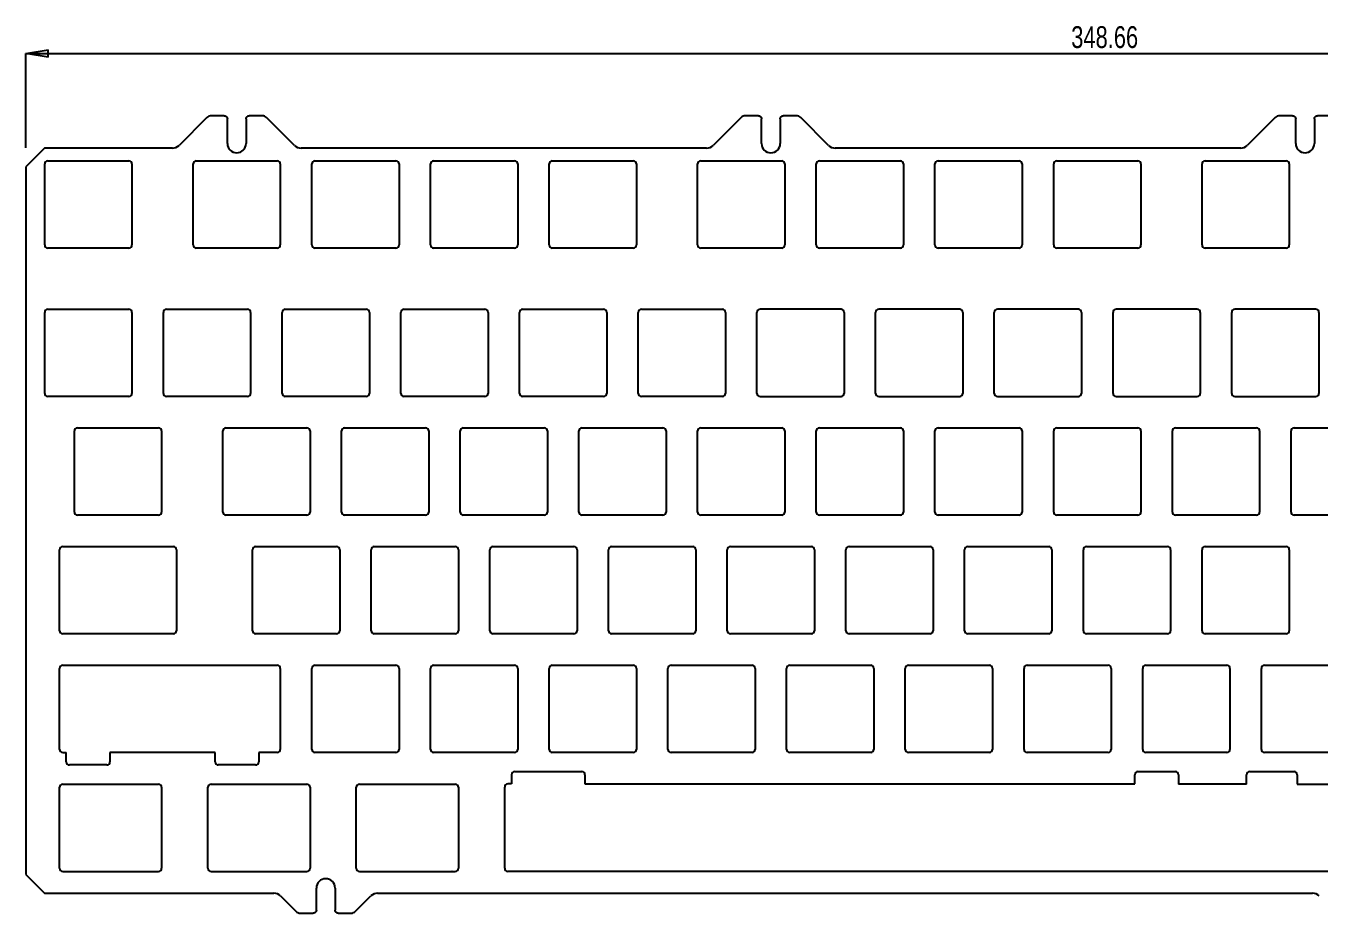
# Model space of a CAD drawing. Extents: x 2288 to 2648, y 1088 to 1230.
# Drawn here: x 2288.4 to 2495.9, y 1087.8 to 1230.2 of the extents above; entities that cross this region are included whole.
import ezdxf

# ---------------------------------------------------------------- set-up
doc = ezdxf.new("R2010")
doc.units = 0
doc.layers.get('0').update_dxf_attribs({"linetype": 'CONTINUOUS'})
doc.layers.get('DEFPOINTS').update_dxf_attribs({"linetype": 'CONTINUOUS'})
doc.styles.add('SLDTEXTSTYLE0', font='TXT', dxfattribs={"width": 0.75})
doc.dimstyles.new('SLDDIMSTYLE0', dxfattribs={"dimtxt": 3.5, "dimasz": 3.556, "dimexe": 0, "dimexo": 0.0625, "dimgap": 0.875, "dimtad": 1, "dimzin": 12, "dimblk1": 'CLOSED', "dimblk2": 'CLOSED', "dimsah": 1, "dimcen": 0.09, "dimazin": 3, "dimtfac": 1, "dimtofl": 0, "dimtmove": 0, "dimatfit": 3})

# ---------------------------------------------------------------- blocks, each defined once
blk = doc.blocks.new('_CLOSED')
at = {"color": 0, "linetype": 'BYBLOCK'}
for p, q in [((-1, 0.166667), (0, 0)), ((-1, 0.166667), (-1, -0.166667)), ((0, 0), (-1, -0.166667)), ((0, 0), (-1, 0))]:
    blk.add_line(p, q, dxfattribs=at)
blk = doc.blocks.new('*D3')
at = {"color": 0, "linetype": 'CONTINUOUS'}
for p, q in [((2288.369837, 1210.629545), (2288.369837, 1225.768585)), ((2291.925837, 1225.768585), (2633.476337, 1225.768585)), ((2637.032337, 1210.629545), (2637.032337, 1225.768585))]:
    blk.add_line(p, q, dxfattribs=at)
at = {"layer": 'DEFPOINTS', "color": 0, "linetype": 'CONTINUOUS'}
for p in [(2637.032337, 1225.768585), (2288.369837, 1210.567045), (2637.032337, 1210.567045)]:
    blk.add_point(p, dxfattribs=at)
at = {"color": 0, "linetype": 'CONTINUOUS', "xscale": 3.556, "yscale": 3.556, "zscale": 3.556, "rotation": 180}
blk.add_blockref('_CLOSED', (2288.369837, 1225.768585), dxfattribs=at)
at = {"color": 0, "linetype": 'CONTINUOUS', "xscale": 3.556, "yscale": 3.556, "zscale": 3.556}
blk.add_blockref('_CLOSED', (2637.032337, 1225.768585), dxfattribs=at)
at = {"color": 0, "linetype": 'CONTINUOUS', "style": 'SLDTEXTSTYLE0', "width": 0.75}
blk.add_text('348.66', height=3.5, dxfattribs=at).set_placement((2456.138587, 1226.643585))

msp = doc.modelspace()

# ---------------------------------------------------------------- linework, layer by layer
at = {"color": 7, "linetype": 'CONTINUOUS'}
for p, q in [((2317.414444, 1215.474152), (2312.946677, 1211.006385)), ((2320.207337, 1215.767045), (2318.121551, 1215.767045)), ((2320.707337, 1211.317045), (2320.707337, 1215.267045)), ((2323.707337, 1215.267045), (2323.707337, 1211.317045)), ((2326.293123, 1215.767045), (2324.207337, 1215.767045)), ((2331.467997, 1211.006385), (2327.00023, 1215.474152)), ((2403.139444, 1215.474152), (2398.671677, 1211.006385)), ((2405.932337, 1215.767045), (2403.846551, 1215.767045)), ((2406.432337, 1211.317045), (2406.432337, 1215.267045)), ((2409.432337, 1215.267045), (2409.432337, 1211.317045)), ((2412.018123, 1215.767045), (2409.932337, 1215.767045)), ((2417.192997, 1211.006385), (2412.72523, 1215.474152)), ((2488.864444, 1215.474152), (2484.396677, 1211.006385)), ((2491.657337, 1215.767045), (2489.571551, 1215.767045)), ((2492.157337, 1211.317045), (2492.157337, 1215.267045)), ((2495.157337, 1215.267045), (2495.157337, 1211.317045)), ((2497.743123, 1215.767045), (2495.657337, 1215.767045)), ((2291.369837, 1210.567045), (2288.369837, 1207.567045)), ((2311.886017, 1210.567045), (2291.369837, 1210.567045)), ((2397.611017, 1210.567045), (2332.528657, 1210.567045)), ((2483.336017, 1210.567045), (2418.253657, 1210.567045)), ((2291.394837, 1195.042045), (2291.394837, 1208.042045)), ((2291.894837, 1208.542045), (2304.894837, 1208.542045)), ((2305.394837, 1208.042045), (2305.394837, 1195.042045)), ((2315.208296, 1195.042045), (2315.208296, 1208.042045)), ((2315.708296, 1208.542045), (2328.708296, 1208.542045)), ((2329.208296, 1208.042045), (2329.208296, 1195.042045)), ((2334.258296, 1195.042045), (2334.258296, 1208.042045)), ((2334.758296, 1208.542045), (2347.758296, 1208.542045)), ((2348.258296, 1208.042045), (2348.258296, 1195.042045)), ((2353.308296, 1195.042045), (2353.308296, 1208.042045)), ((2353.808296, 1208.542045), (2366.808296, 1208.542045)), ((2367.308296, 1208.042045), (2367.308296, 1195.042045)), ((2372.358296, 1195.042045), (2372.358296, 1208.042045)), ((2372.858296, 1208.542045), (2385.858296, 1208.542045)), ((2386.358296, 1208.042045), (2386.358296, 1195.042045)), ((2396.171756, 1195.042045), (2396.171756, 1208.042045)), ((2396.671756, 1208.542045), (2409.671756, 1208.542045)), ((2410.171756, 1208.042045), (2410.171756, 1195.042045)), ((2415.221756, 1195.042045), (2415.221756, 1208.042045)), ((2415.721756, 1208.542045), (2428.721756, 1208.542045)), ((2429.221756, 1208.042045), (2429.221756, 1195.042045)), ((2434.271756, 1195.042045), (2434.271756, 1208.042045)), ((2434.771756, 1208.542045), (2447.771756, 1208.542045)), ((2448.271756, 1208.042045), (2448.271756, 1195.042045)), ((2453.321756, 1195.042045), (2453.321756, 1208.042045)), ((2453.821756, 1208.542045), (2466.821756, 1208.542045)), ((2467.321756, 1208.042045), (2467.321756, 1195.042045)), ((2477.135215, 1195.042045), (2477.135215, 1208.042045)), ((2477.635215, 1208.542045), (2490.635215, 1208.542045)), ((2491.135215, 1208.042045), (2491.135215, 1195.042045)), ((2288.369837, 1207.567045), (2288.369837, 1094.004545)), ((2304.894837, 1194.542045), (2291.894837, 1194.542045)), ((2328.708296, 1194.542045), (2315.708296, 1194.542045)), ((2347.758296, 1194.542045), (2334.758296, 1194.542045)), ((2366.808296, 1194.542045), (2353.808296, 1194.542045)), ((2385.858296, 1194.542045), (2372.858296, 1194.542045)), ((2409.671756, 1194.542045), (2396.671756, 1194.542045)), ((2428.721756, 1194.542045), (2415.721756, 1194.542045)), ((2447.771756, 1194.542045), (2434.771756, 1194.542045)), ((2466.821756, 1194.542045), (2453.821756, 1194.542045)), ((2490.635215, 1194.542045), (2477.635215, 1194.542045)), ((2291.394837, 1171.210442), (2291.394837, 1184.210442)), ((2291.894837, 1184.710442), (2304.894837, 1184.710442)), ((2305.394837, 1184.210442), (2305.394837, 1171.210442)), ((2310.444837, 1171.210442), (2310.444837, 1184.210442)), ((2310.944837, 1184.710442), (2323.944837, 1184.710442)), ((2324.444837, 1184.210442), (2324.444837, 1171.210442)), ((2329.494837, 1171.210442), (2329.494837, 1184.210442)), ((2329.994837, 1184.710442), (2342.994837, 1184.710442)), ((2343.494837, 1184.210442), (2343.494837, 1171.210442)), ((2348.544837, 1171.210442), (2348.544837, 1184.210442)), ((2349.044837, 1184.710442), (2362.044837, 1184.710442)), ((2362.544837, 1184.210442), (2362.544837, 1171.210442)), ((2367.594837, 1171.210442), (2367.594837, 1184.210442)), ((2368.094837, 1184.710442), (2381.094837, 1184.710442)), ((2381.594837, 1184.210442), (2381.594837, 1171.210442)), ((2386.644837, 1171.210442), (2386.644837, 1184.210442)), ((2387.144837, 1184.710442), (2400.144837, 1184.710442)), ((2400.644837, 1184.210442), (2400.644837, 1171.210442)), ((2405.694837, 1171.210442), (2405.694837, 1184.210442)), ((2419.194837, 1184.710442), (2406.194837, 1184.710442)), ((2419.694837, 1184.210442), (2419.694837, 1171.210442)), ((2424.744837, 1171.210442), (2424.744837, 1184.210442)), ((2438.244837, 1184.710442), (2425.244837, 1184.710442)), ((2438.744837, 1184.210442), (2438.744837, 1171.210442)), ((2443.794837, 1171.210442), (2443.794837, 1184.210442)), ((2457.294837, 1184.710442), (2444.294837, 1184.710442)), ((2457.794837, 1184.210442), (2457.794837, 1171.210442)), ((2462.844837, 1171.210442), (2462.844837, 1184.210442)), ((2476.344837, 1184.710442), (2463.344837, 1184.710442)), ((2476.844837, 1184.210442), (2476.844837, 1171.210442)), ((2481.894837, 1171.210442), (2481.894837, 1184.210442)), ((2495.394837, 1184.710442), (2482.394837, 1184.710442)), ((2495.894837, 1184.210442), (2495.894837, 1171.210442)), ((2304.894837, 1170.710442), (2291.894837, 1170.710442)), ((2323.944837, 1170.710442), (2310.944837, 1170.710442)), ((2342.994837, 1170.710442), (2329.994837, 1170.710442)), ((2362.044837, 1170.710442), (2349.044837, 1170.710442)), ((2381.094837, 1170.710442), (2368.094837, 1170.710442)), ((2400.144837, 1170.710442), (2387.144837, 1170.710442)), ((2406.194837, 1170.710442), (2419.194837, 1170.710442)), ((2425.244837, 1170.710442), (2438.244837, 1170.710442)), ((2444.294837, 1170.710442), (2457.294837, 1170.710442)), ((2463.344837, 1170.710442), (2476.344837, 1170.710442)), ((2482.394837, 1170.710442), (2495.394837, 1170.710442)), ((2296.157337, 1152.179545), (2296.157337, 1165.179545)), ((2296.657337, 1165.679545), (2309.657337, 1165.679545)), ((2310.157337, 1165.179545), (2310.157337, 1152.179545)), ((2319.969837, 1152.179545), (2319.969837, 1165.179545)), ((2320.469837, 1165.679545), (2333.469837, 1165.679545)), ((2333.969837, 1165.179545), (2333.969837, 1152.179545)), ((2339.019837, 1152.179545), (2339.019837, 1165.179545)), ((2339.519837, 1165.679545), (2352.519837, 1165.679545)), ((2353.019837, 1165.179545), (2353.019837, 1152.179545)), ((2358.069837, 1152.179545), (2358.069837, 1165.179545)), ((2358.569837, 1165.679545), (2371.569837, 1165.679545)), ((2372.069837, 1165.179545), (2372.069837, 1152.179545)), ((2377.119837, 1152.179545), (2377.119837, 1165.179545)), ((2377.619837, 1165.679545), (2390.619837, 1165.679545)), ((2391.119837, 1165.179545), (2391.119837, 1152.179545)), ((2396.169837, 1152.179545), (2396.169837, 1165.179545)), ((2396.669837, 1165.679545), (2409.669837, 1165.679545)), ((2410.169837, 1165.179545), (2410.169837, 1152.179545)), ((2415.219837, 1152.179545), (2415.219837, 1165.179545)), ((2415.719837, 1165.679545), (2428.719837, 1165.679545)), ((2429.219837, 1165.179545), (2429.219837, 1152.179545)), ((2434.269837, 1152.179545), (2434.269837, 1165.179545)), ((2434.769837, 1165.679545), (2447.769837, 1165.679545)), ((2448.269837, 1165.179545), (2448.269837, 1152.179545)), ((2453.319837, 1152.179545), (2453.319837, 1165.179545)), ((2453.819837, 1165.679545), (2466.819837, 1165.679545)), ((2467.319837, 1165.179545), (2467.319837, 1152.179545)), ((2472.369837, 1152.179545), (2472.369837, 1165.179545)), ((2472.869837, 1165.679545), (2485.869837, 1165.679545)), ((2486.369837, 1165.179545), (2486.369837, 1152.179545)), ((2491.419837, 1152.179545), (2491.419837, 1165.179545)), ((2491.919837, 1165.679545), (2504.919837, 1165.679545)), ((2309.657337, 1151.679545), (2296.657337, 1151.679545)), ((2333.469837, 1151.679545), (2320.469837, 1151.679545)), ((2352.519837, 1151.679545), (2339.519837, 1151.679545)), ((2371.569837, 1151.679545), (2358.569837, 1151.679545)), ((2390.619837, 1151.679545), (2377.619837, 1151.679545)), ((2409.669837, 1151.679545), (2396.669837, 1151.679545)), ((2428.719837, 1151.679545), (2415.719837, 1151.679545)), ((2447.769837, 1151.679545), (2434.769837, 1151.679545)), ((2466.819837, 1151.679545), (2453.819837, 1151.679545)), ((2485.869837, 1151.679545), (2472.869837, 1151.679545)), ((2504.919837, 1151.679545), (2491.919837, 1151.679545)), ((2293.776087, 1133.129545), (2293.776087, 1146.129545)), ((2294.276087, 1146.629545), (2312.038587, 1146.629545)), ((2312.538587, 1146.129545), (2312.538587, 1133.129545)), ((2324.732337, 1133.129545), (2324.732337, 1146.129545)), ((2325.232337, 1146.629545), (2338.232337, 1146.629545)), ((2338.732337, 1146.129545), (2338.732337, 1133.129545)), ((2343.782337, 1133.129545), (2343.782337, 1146.129545)), ((2344.282337, 1146.629545), (2357.282337, 1146.629545)), ((2357.782337, 1146.129545), (2357.782337, 1133.129545)), ((2362.832337, 1133.129545), (2362.832337, 1146.129545)), ((2363.332337, 1146.629545), (2376.332337, 1146.629545)), ((2376.832337, 1146.129545), (2376.832337, 1133.129545)), ((2381.882337, 1133.129545), (2381.882337, 1146.129545)), ((2382.382337, 1146.629545), (2395.382337, 1146.629545)), ((2395.882337, 1146.129545), (2395.882337, 1133.129545)), ((2400.932337, 1133.129545), (2400.932337, 1146.129545)), ((2401.432337, 1146.629545), (2414.432337, 1146.629545)), ((2414.932337, 1146.129545), (2414.932337, 1133.129545)), ((2419.982337, 1133.129545), (2419.982337, 1146.129545)), ((2420.482337, 1146.629545), (2433.482337, 1146.629545)), ((2433.982337, 1146.129545), (2433.982337, 1133.129545)), ((2439.032337, 1133.129545), (2439.032337, 1146.129545)), ((2439.532337, 1146.629545), (2452.532337, 1146.629545)), ((2453.032337, 1146.129545), (2453.032337, 1133.129545)), ((2458.082337, 1133.129545), (2458.082337, 1146.129545)), ((2458.582337, 1146.629545), (2471.582337, 1146.629545)), ((2472.082337, 1146.129545), (2472.082337, 1133.129545)), ((2477.132337, 1133.129545), (2477.132337, 1146.129545)), ((2477.632337, 1146.629545), (2490.632337, 1146.629545)), ((2491.132337, 1146.129545), (2491.132337, 1133.129545)), ((2312.038587, 1132.629545), (2294.276087, 1132.629545)), ((2338.232337, 1132.629545), (2325.232337, 1132.629545)), ((2357.282337, 1132.629545), (2344.282337, 1132.629545)), ((2376.332337, 1132.629545), (2363.332337, 1132.629545)), ((2395.382337, 1132.629545), (2382.382337, 1132.629545)), ((2414.432337, 1132.629545), (2401.432337, 1132.629545)), ((2433.482337, 1132.629545), (2420.482337, 1132.629545)), ((2452.532337, 1132.629545), (2439.532337, 1132.629545)), ((2471.582337, 1132.629545), (2458.582337, 1132.629545)), ((2490.632337, 1132.629545), (2477.632337, 1132.629545)), ((2293.777331, 1114.079557), (2293.777331, 1127.079557)), ((2294.277331, 1127.579557), (2328.707331, 1127.579557)), ((2329.207331, 1127.079557), (2329.207331, 1114.079557)), ((2334.257337, 1114.079545), (2334.257337, 1127.079545)), ((2334.757337, 1127.579545), (2347.757337, 1127.579545)), ((2348.257337, 1127.079545), (2348.257337, 1114.079545)), ((2353.307337, 1114.079545), (2353.307337, 1127.079545)), ((2353.807337, 1127.579545), (2366.807337, 1127.579545)), ((2367.307337, 1127.079545), (2367.307337, 1114.079545)), ((2372.357337, 1114.079545), (2372.357337, 1127.079545)), ((2372.857337, 1127.579545), (2385.857337, 1127.579545)), ((2386.357337, 1127.079545), (2386.357337, 1114.079545)), ((2391.407337, 1114.079545), (2391.407337, 1127.079545)), ((2391.907337, 1127.579545), (2404.907337, 1127.579545)), ((2405.407337, 1127.079545), (2405.407337, 1114.079545)), ((2410.457337, 1114.079545), (2410.457337, 1127.079545)), ((2410.957337, 1127.579545), (2423.957337, 1127.579545)), ((2424.457337, 1127.079545), (2424.457337, 1114.079545)), ((2429.507337, 1114.079545), (2429.507337, 1127.079545)), ((2430.007337, 1127.579545), (2443.007337, 1127.579545)), ((2443.507337, 1127.079545), (2443.507337, 1114.079545)), ((2448.557337, 1114.079545), (2448.557337, 1127.079545)), ((2449.057337, 1127.579545), (2462.057337, 1127.579545)), ((2462.557337, 1127.079545), (2462.557337, 1114.079545)), ((2467.607337, 1114.079545), (2467.607337, 1127.079545)), ((2468.107337, 1127.579545), (2481.107337, 1127.579545)), ((2481.607337, 1127.079545), (2481.607337, 1114.079545)), ((2486.657337, 1114.079545), (2486.657337, 1127.079545)), ((2487.157337, 1127.579545), (2500.157337, 1127.579545)), ((2294.277331, 1113.579557), (2294.863097, 1113.579557)), ((2294.863097, 1112.079557), (2294.863097, 1113.579557)), ((2301.863097, 1113.579563), (2301.863097, 1112.079557)), ((2318.739074, 1113.579557), (2301.863097, 1113.579563)), ((2318.739074, 1112.079557), (2318.739074, 1113.579557)), ((2328.707331, 1113.579557), (2325.739074, 1113.579557)), ((2325.739074, 1113.579557), (2325.739074, 1112.079557)), ((2347.757337, 1113.579545), (2334.757337, 1113.579545)), ((2366.807337, 1113.579545), (2353.807337, 1113.579545)), ((2385.857337, 1113.579545), (2372.857337, 1113.579545)), ((2404.907337, 1113.579545), (2391.907337, 1113.579545)), ((2423.957337, 1113.579545), (2410.957337, 1113.579545)), ((2443.007337, 1113.579545), (2430.007337, 1113.579545)), ((2462.057337, 1113.579545), (2449.057337, 1113.579545)), ((2481.107337, 1113.579545), (2468.107337, 1113.579545)), ((2500.157337, 1113.579545), (2487.157337, 1113.579545)), ((2301.363097, 1111.579557), (2295.363097, 1111.579557)), ((2325.239074, 1111.579557), (2319.239074, 1111.579557)), ((2366.832383, 1110.513873), (2377.594904, 1110.513873)), ((2466.844895, 1110.514183), (2472.844895, 1110.514183)), ((2484.776139, 1110.510472), (2491.894904, 1110.510472)), ((2294.276139, 1108.51046), (2309.657404, 1108.51046)), ((2318.088639, 1108.51046), (2333.469904, 1108.51046)), ((2341.901139, 1108.51046), (2357.282404, 1108.51046)), ((2366.332383, 1110.013873), (2366.332383, 1108.529545)), ((2378.094904, 1110.013873), (2378.094904, 1108.529545)), ((2378.094904, 1108.529545), (2466.344895, 1108.529545)), ((2466.344895, 1108.529545), (2466.344895, 1110.014183)), ((2473.344895, 1110.014183), (2473.344895, 1108.51046)), ((2484.276139, 1108.51046), (2484.276139, 1110.010472)), ((2492.394904, 1110.010472), (2492.394904, 1108.51046)), ((2492.394904, 1108.51046), (2497.776139, 1108.51046)), ((2293.776139, 1095.010448), (2293.776139, 1108.01046)), ((2310.157404, 1108.01046), (2310.157404, 1095.010448)), ((2317.588639, 1095.010448), (2317.588639, 1108.01046)), ((2333.969904, 1108.01046), (2333.969904, 1095.010448)), ((2341.401139, 1095.010448), (2341.401139, 1108.01046)), ((2357.782404, 1108.01046), (2357.782404, 1095.010448)), ((2288.369837, 1094.004545), (2291.369837, 1091.004545)), ((2294.276139, 1094.510448), (2309.150492, 1094.510448)), ((2309.157404, 1094.510448), (2309.150492, 1094.510448)), ((2309.157404, 1094.510448), (2309.657404, 1094.510448)), ((2318.088639, 1094.510448), (2332.957935, 1094.510448)), ((2332.969904, 1094.510448), (2332.957935, 1094.510448)), ((2332.969904, 1094.510448), (2333.469904, 1094.510448)), ((2341.901139, 1094.510448), (2356.746115, 1094.510448)), ((2356.782414, 1094.510448), (2356.746115, 1094.510448)), ((2356.782414, 1094.510448), (2357.282404, 1094.510448)), ((2497.776139, 1094.51046), (2365.712404, 1094.51046)), ((2334.994889, 1088.304545), (2334.994889, 1091.829545)), ((2337.994889, 1091.829545), (2337.994889, 1088.304545)), ((2291.369837, 1091.004545), (2328.173568, 1091.004545)), ((2329.234229, 1090.565205), (2331.701996, 1088.097438)), ((2341.287782, 1088.097438), (2343.755549, 1090.565205)), ((2344.816209, 1091.004545), (2494.861068, 1091.004545)), ((2332.409102, 1087.804545), (2334.494889, 1087.804545)), ((2338.494889, 1087.804545), (2340.580675, 1087.804545))]:
    msp.add_line(p, q, dxfattribs=at)
for p, q in [((2366.332383, 1108.529545), (2365.712404, 1108.529545)), ((2484.276139, 1108.51046), (2473.344895, 1108.51046)), ((2365.212404, 1095.01046), (2365.212404, 1108.029545))]:
    msp.add_line(p, q)
for points in [[(2320.207337, 1215.767045), (2320.226961, 1215.766643), (2320.246546, 1215.765444), (2320.266064, 1215.763459), (2320.285486, 1215.7607), (2320.304787, 1215.757179), (2320.323937, 1215.752906), (2320.342911, 1215.747894), (2320.361679, 1215.742153), (2320.380215, 1215.735695), (2320.398491, 1215.728532), (2320.41648, 1215.720674), (2320.434153, 1215.712134), (2320.451483, 1215.702922), (2320.468444, 1215.69305), (2320.485007, 1215.682529), (2320.501144, 1215.671372), (2320.516829, 1215.659589), (2320.532033, 1215.647191), (2320.54673, 1215.63419), (2320.56089, 1215.620598), (2320.574483, 1215.606437), (2320.587483, 1215.591741), (2320.599881, 1215.576537), (2320.611664, 1215.560852), (2320.622822, 1215.544715), (2320.633342, 1215.528152), (2320.643214, 1215.511191), (2320.652426, 1215.493861), (2320.660966, 1215.476187), (2320.668824, 1215.458199), (2320.675987, 1215.439923), (2320.682445, 1215.421387), (2320.688186, 1215.402619), (2320.693198, 1215.383645), (2320.697471, 1215.364495), (2320.700992, 1215.345194), (2320.703751, 1215.325772), (2320.705736, 1215.306254), (2320.706935, 1215.286669), (2320.707337, 1215.267045)], [(2323.707337, 1215.267045), (2323.707739, 1215.286669), (2323.708938, 1215.306254), (2323.710923, 1215.325772), (2323.713682, 1215.345194), (2323.717203, 1215.364495), (2323.721476, 1215.383645), (2323.726488, 1215.402619), (2323.732229, 1215.421387), (2323.738687, 1215.439923), (2323.74585, 1215.458199), (2323.753708, 1215.476187), (2323.762249, 1215.493861), (2323.77146, 1215.511191), (2323.781332, 1215.528152), (2323.791853, 1215.544715), (2323.80301, 1215.560852), (2323.814793, 1215.576537), (2323.827191, 1215.591741), (2323.840192, 1215.606437), (2323.853784, 1215.620598), (2323.867945, 1215.63419), (2323.882641, 1215.647191), (2323.897845, 1215.659589), (2323.91353, 1215.671372), (2323.929667, 1215.682529), (2323.94623, 1215.69305), (2323.963191, 1215.702922), (2323.980521, 1215.712134), (2323.998195, 1215.720674), (2324.016183, 1215.728532), (2324.034459, 1215.735695), (2324.052995, 1215.742153), (2324.071763, 1215.747894), (2324.090737, 1215.752906), (2324.109887, 1215.757179), (2324.129188, 1215.7607), (2324.148611, 1215.763459), (2324.168128, 1215.765444), (2324.187713, 1215.766643), (2324.207337, 1215.767045)], [(2405.932337, 1215.767045), (2405.951961, 1215.766643), (2405.971546, 1215.765444), (2405.991064, 1215.763459), (2406.010486, 1215.7607), (2406.029787, 1215.757179), (2406.048937, 1215.752906), (2406.067911, 1215.747894), (2406.086679, 1215.742153), (2406.105215, 1215.735695), (2406.123491, 1215.728532), (2406.14148, 1215.720674), (2406.159153, 1215.712134), (2406.176483, 1215.702922), (2406.193444, 1215.69305), (2406.210007, 1215.682529), (2406.226144, 1215.671372), (2406.241829, 1215.659589), (2406.257033, 1215.647191), (2406.27173, 1215.63419), (2406.28589, 1215.620598), (2406.299483, 1215.606437), (2406.312483, 1215.591741), (2406.324881, 1215.576537), (2406.336664, 1215.560852), (2406.347822, 1215.544715), (2406.358342, 1215.528152), (2406.368214, 1215.511191), (2406.377426, 1215.493861), (2406.385966, 1215.476187), (2406.393824, 1215.458199), (2406.400987, 1215.439923), (2406.407445, 1215.421387), (2406.413186, 1215.402619), (2406.418198, 1215.383645), (2406.422471, 1215.364495), (2406.425992, 1215.345194), (2406.428751, 1215.325772), (2406.430736, 1215.306254), (2406.431935, 1215.286669), (2406.432337, 1215.267045)], [(2409.432337, 1215.267045), (2409.432739, 1215.286669), (2409.433938, 1215.306254), (2409.435923, 1215.325772), (2409.438682, 1215.345194), (2409.442203, 1215.364495), (2409.446476, 1215.383645), (2409.451488, 1215.402619), (2409.457229, 1215.421387), (2409.463687, 1215.439923), (2409.47085, 1215.458199), (2409.478708, 1215.476187), (2409.487249, 1215.493861), (2409.49646, 1215.511191), (2409.506332, 1215.528152), (2409.516853, 1215.544715), (2409.52801, 1215.560852), (2409.539793, 1215.576537), (2409.552191, 1215.591741), (2409.565192, 1215.606437), (2409.578784, 1215.620598), (2409.592945, 1215.63419), (2409.607641, 1215.647191), (2409.622845, 1215.659589), (2409.63853, 1215.671372), (2409.654667, 1215.682529), (2409.67123, 1215.69305), (2409.688191, 1215.702922), (2409.705521, 1215.712134), (2409.723195, 1215.720674), (2409.741183, 1215.728532), (2409.759459, 1215.735695), (2409.777995, 1215.742153), (2409.796763, 1215.747894), (2409.815737, 1215.752906), (2409.834887, 1215.757179), (2409.854188, 1215.7607), (2409.873611, 1215.763459), (2409.893128, 1215.765444), (2409.912713, 1215.766643), (2409.932337, 1215.767045)], [(2491.657337, 1215.767045), (2491.676961, 1215.766643), (2491.696546, 1215.765444), (2491.716064, 1215.763459), (2491.735486, 1215.7607), (2491.754787, 1215.757179), (2491.773937, 1215.752906), (2491.792911, 1215.747894), (2491.811679, 1215.742153), (2491.830215, 1215.735695), (2491.848491, 1215.728532), (2491.86648, 1215.720674), (2491.884153, 1215.712134), (2491.901483, 1215.702922), (2491.918444, 1215.69305), (2491.935007, 1215.682529), (2491.951144, 1215.671372), (2491.966829, 1215.659589), (2491.982033, 1215.647191), (2491.99673, 1215.63419), (2492.01089, 1215.620598), (2492.024483, 1215.606437), (2492.037483, 1215.591741), (2492.049881, 1215.576537), (2492.061664, 1215.560852), (2492.072822, 1215.544715), (2492.083342, 1215.528152), (2492.093214, 1215.511191), (2492.102426, 1215.493861), (2492.110966, 1215.476187), (2492.118824, 1215.458199), (2492.125987, 1215.439923), (2492.132445, 1215.421387), (2492.138186, 1215.402619), (2492.143198, 1215.383645), (2492.147471, 1215.364495), (2492.150992, 1215.345194), (2492.153751, 1215.325772), (2492.155736, 1215.306254), (2492.156935, 1215.286669), (2492.157337, 1215.267045)], [(2495.157337, 1215.267045), (2495.157739, 1215.286669), (2495.158938, 1215.306254), (2495.160923, 1215.325772), (2495.163682, 1215.345194), (2495.167203, 1215.364495), (2495.171476, 1215.383645), (2495.176488, 1215.402619), (2495.182229, 1215.421387), (2495.188687, 1215.439923), (2495.19585, 1215.458199), (2495.203708, 1215.476187), (2495.212249, 1215.493861), (2495.22146, 1215.511191), (2495.231332, 1215.528152), (2495.241853, 1215.544715), (2495.25301, 1215.560852), (2495.264793, 1215.576537), (2495.277191, 1215.591741), (2495.290192, 1215.606437), (2495.303784, 1215.620598), (2495.317945, 1215.63419), (2495.332641, 1215.647191), (2495.347845, 1215.659589), (2495.36353, 1215.671372), (2495.379667, 1215.682529), (2495.39623, 1215.69305), (2495.413191, 1215.702922), (2495.430521, 1215.712134), (2495.448195, 1215.720674), (2495.466183, 1215.728532), (2495.484459, 1215.735695), (2495.502995, 1215.742153), (2495.521763, 1215.747894), (2495.540737, 1215.752906), (2495.559887, 1215.757179), (2495.579188, 1215.7607), (2495.598611, 1215.763459), (2495.618128, 1215.765444), (2495.637713, 1215.766643), (2495.657337, 1215.767045)], [(2334.994889, 1088.304545), (2334.994486, 1088.284921), (2334.993287, 1088.265336), (2334.991303, 1088.245819), (2334.988544, 1088.226396), (2334.985023, 1088.207095), (2334.98075, 1088.187945), (2334.975738, 1088.168971), (2334.969997, 1088.150203), (2334.963539, 1088.131667), (2334.956375, 1088.113391), (2334.948518, 1088.095403), (2334.939977, 1088.077729), (2334.930765, 1088.060399), (2334.920894, 1088.043438), (2334.910373, 1088.026875), (2334.899216, 1088.010738), (2334.887432, 1087.995053), (2334.875035, 1087.979849), (2334.862034, 1087.965153), (2334.848442, 1087.950992), (2334.834281, 1087.9374), (2334.819585, 1087.924399), (2334.804381, 1087.912001), (2334.788696, 1087.900218), (2334.772558, 1087.889061), (2334.755996, 1087.87854), (2334.739035, 1087.868668), (2334.721705, 1087.859456), (2334.704031, 1087.850916), (2334.686043, 1087.843058), (2334.667767, 1087.835895), (2334.649231, 1087.829437), (2334.630463, 1087.823696), (2334.611489, 1087.818684), (2334.592339, 1087.814411), (2334.573038, 1087.81089), (2334.553615, 1087.808131), (2334.534098, 1087.806146), (2334.514513, 1087.804947), (2334.494889, 1087.804545)], [(2338.494889, 1087.804545), (2338.475264, 1087.804947), (2338.45568, 1087.806146), (2338.436162, 1087.808131), (2338.416739, 1087.81089), (2338.397439, 1087.814411), (2338.378288, 1087.818684), (2338.359315, 1087.823696), (2338.340547, 1087.829437), (2338.322011, 1087.835895), (2338.303735, 1087.843058), (2338.285746, 1087.850916), (2338.268073, 1087.859456), (2338.250742, 1087.868668), (2338.233782, 1087.87854), (2338.217219, 1087.889061), (2338.201082, 1087.900218), (2338.185397, 1087.912001), (2338.170193, 1087.924399), (2338.155496, 1087.9374), (2338.141335, 1087.950992), (2338.127743, 1087.965153), (2338.114743, 1087.979849), (2338.102345, 1087.995053), (2338.090562, 1088.010738), (2338.079404, 1088.026875), (2338.068884, 1088.043438), (2338.059012, 1088.060399), (2338.0498, 1088.077729), (2338.04126, 1088.095403), (2338.033402, 1088.113391), (2338.026239, 1088.131667), (2338.019781, 1088.150203), (2338.01404, 1088.168971), (2338.009027, 1088.187945), (2338.004755, 1088.207095), (2338.001233, 1088.226396), (2337.998475, 1088.245819), (2337.99649, 1088.265336), (2337.995291, 1088.284921), (2337.994889, 1088.304545)]]:
    msp.add_lwpolyline(points, dxfattribs=at)
for centre, radius, start, end in [((2318.121551, 1214.767045), 1, 90, 135), ((2326.293123, 1214.767045), 1, 45, 90), ((2403.846551, 1214.767045), 1, 90, 135), ((2412.018123, 1214.767045), 1, 45, 90), ((2489.571551, 1214.767045), 1, 90, 135), ((2311.886017, 1212.067045), 1.5, 270, 315), ((2322.207337, 1211.317045), 1.5, 180, 0), ((2332.528657, 1212.067045), 1.5, 225, 270), ((2397.611017, 1212.067045), 1.5, 270, 315), ((2407.932337, 1211.317045), 1.5, 180, 0), ((2418.253657, 1212.067045), 1.5, 225, 270), ((2483.336017, 1212.067045), 1.5, 270, 315), ((2493.657337, 1211.317045), 1.5, 180, 0), ((2291.894837, 1208.042045), 0.5, 90, 180), ((2304.894837, 1208.042045), 0.5, 0, 90), ((2315.708296, 1208.042045), 0.5, 90, 180), ((2328.708296, 1208.042045), 0.5, 0, 90), ((2334.758296, 1208.042045), 0.5, 90, 180), ((2347.758296, 1208.042045), 0.5, 0, 90), ((2353.808296, 1208.042045), 0.5, 90, 180), ((2366.808296, 1208.042045), 0.5, 0, 90), ((2372.858296, 1208.042045), 0.5, 90, 180), ((2385.858296, 1208.042045), 0.5, 0, 90), ((2396.671756, 1208.042045), 0.5, 90, 180), ((2409.671756, 1208.042045), 0.5, 0, 90), ((2415.721756, 1208.042045), 0.5, 90, 180), ((2428.721756, 1208.042045), 0.5, 0, 90), ((2434.771756, 1208.042045), 0.5, 90, 180), ((2447.771756, 1208.042045), 0.5, 0, 90), ((2453.821756, 1208.042045), 0.5, 90, 180), ((2466.821756, 1208.042045), 0.5, 0, 90), ((2477.635215, 1208.042045), 0.5, 90, 180), ((2490.635215, 1208.042045), 0.5, 0, 90), ((2291.894837, 1195.042045), 0.5, 180, 270), ((2304.894837, 1195.042045), 0.5, 270, 0), ((2315.708296, 1195.042045), 0.5, 180, 270), ((2328.708296, 1195.042045), 0.5, 270, 0), ((2334.758296, 1195.042045), 0.5, 180, 270), ((2347.758296, 1195.042045), 0.5, 270, 0), ((2353.808296, 1195.042045), 0.5, 180, 270), ((2366.808296, 1195.042045), 0.5, 270, 0), ((2372.858296, 1195.042045), 0.5, 180, 270), ((2385.858296, 1195.042045), 0.5, 270, 0), ((2396.671756, 1195.042045), 0.5, 180, 270), ((2409.671756, 1195.042045), 0.5, 270, 0), ((2415.721756, 1195.042045), 0.5, 180, 270), ((2428.721756, 1195.042045), 0.5, 270, 0), ((2434.771756, 1195.042045), 0.5, 180, 270), ((2447.771756, 1195.042045), 0.5, 270, 0), ((2453.821756, 1195.042045), 0.5, 180, 270), ((2466.821756, 1195.042045), 0.5, 270, 0), ((2477.635215, 1195.042045), 0.5, 180, 270), ((2490.635215, 1195.042045), 0.5, 270, 0), ((2291.894837, 1184.210442), 0.5, 90, 180), ((2304.894837, 1184.210442), 0.5, 0, 90), ((2310.944837, 1184.210442), 0.5, 90, 180), ((2323.944837, 1184.210442), 0.5, 0, 90), ((2329.994837, 1184.210442), 0.5, 90, 180), ((2342.994837, 1184.210442), 0.5, 0, 90), ((2349.044837, 1184.210442), 0.5, 90, 180), ((2362.044837, 1184.210442), 0.5, 0, 90), ((2368.094837, 1184.210442), 0.5, 90, 180), ((2381.094837, 1184.210442), 0.5, 0, 90), ((2387.144837, 1184.210442), 0.5, 90, 180), ((2400.144837, 1184.210442), 0.5, 0, 90), ((2406.194837, 1184.210442), 0.5, 90, 180), ((2419.194837, 1184.210442), 0.5, 0, 90), ((2425.244837, 1184.210442), 0.5, 90, 180), ((2438.244837, 1184.210442), 0.5, 0, 90), ((2444.294837, 1184.210442), 0.5, 90, 180), ((2457.294837, 1184.210442), 0.5, 0, 90), ((2463.344837, 1184.210442), 0.5, 90, 180), ((2476.344837, 1184.210442), 0.5, 0, 90), ((2482.394837, 1184.210442), 0.5, 90, 180), ((2495.394837, 1184.210442), 0.5, 0, 90), ((2291.894837, 1171.210442), 0.5, 180, 270), ((2304.894837, 1171.210442), 0.5, 270, 0), ((2310.944837, 1171.210442), 0.5, 180, 270), ((2323.944837, 1171.210442), 0.5, 270, 0), ((2329.994837, 1171.210442), 0.5, 180, 270), ((2342.994837, 1171.210442), 0.5, 270, 0), ((2349.044837, 1171.210442), 0.5, 180, 270), ((2362.044837, 1171.210442), 0.5, 270, 0), ((2368.094837, 1171.210442), 0.5, 180, 270), ((2381.094837, 1171.210442), 0.5, 270, 0), ((2387.144837, 1171.210442), 0.5, 180, 270), ((2400.144837, 1171.210442), 0.5, 270, 0), ((2406.194837, 1171.210442), 0.5, 180, 270), ((2419.194837, 1171.210442), 0.5, 270, 0), ((2425.244837, 1171.210442), 0.5, 180, 270), ((2438.244837, 1171.210442), 0.5, 270, 0), ((2444.294837, 1171.210442), 0.5, 180, 270), ((2457.294837, 1171.210442), 0.5, 270, 0), ((2463.344837, 1171.210442), 0.5, 180, 270), ((2476.344837, 1171.210442), 0.5, 270, 0), ((2482.394837, 1171.210442), 0.5, 180, 270), ((2495.394837, 1171.210442), 0.5, 270, 0), ((2296.657337, 1165.179545), 0.5, 90, 180), ((2309.657337, 1165.179545), 0.5, 0, 90), ((2320.469837, 1165.179545), 0.5, 90, 180), ((2333.469837, 1165.179545), 0.5, 0, 90), ((2339.519837, 1165.179545), 0.5, 90, 180), ((2352.519837, 1165.179545), 0.5, 0, 90), ((2358.569837, 1165.179545), 0.5, 90, 180), ((2371.569837, 1165.179545), 0.5, 0, 90), ((2377.619837, 1165.179545), 0.5, 90, 180), ((2390.619837, 1165.179545), 0.5, 0, 90), ((2396.669837, 1165.179545), 0.5, 90, 180), ((2409.669837, 1165.179545), 0.5, 0, 90), ((2415.719837, 1165.179545), 0.5, 90, 180), ((2428.719837, 1165.179545), 0.5, 0, 90), ((2434.769837, 1165.179545), 0.5, 90, 180), ((2447.769837, 1165.179545), 0.5, 0, 90), ((2453.819837, 1165.179545), 0.5, 90, 180), ((2466.819837, 1165.179545), 0.5, 0, 90), ((2472.869837, 1165.179545), 0.5, 90, 180), ((2485.869837, 1165.179545), 0.5, 0, 90), ((2491.919837, 1165.179545), 0.5, 90, 180), ((2296.657337, 1152.179545), 0.5, 180, 270), ((2309.657337, 1152.179545), 0.5, 270, 0), ((2320.469837, 1152.179545), 0.5, 180, 270), ((2333.469837, 1152.179545), 0.5, 270, 0), ((2339.519837, 1152.179545), 0.5, 180, 270), ((2352.519837, 1152.179545), 0.5, 270, 0), ((2358.569837, 1152.179545), 0.5, 180, 270), ((2371.569837, 1152.179545), 0.5, 270, 0), ((2377.619837, 1152.179545), 0.5, 180, 270), ((2390.619837, 1152.179545), 0.5, 270, 0), ((2396.669837, 1152.179545), 0.5, 180, 270), ((2409.669837, 1152.179545), 0.5, 270, 0), ((2415.719837, 1152.179545), 0.5, 180, 270), ((2428.719837, 1152.179545), 0.5, 270, 0), ((2434.769837, 1152.179545), 0.5, 180, 270), ((2447.769837, 1152.179545), 0.5, 270, 0), ((2453.819837, 1152.179545), 0.5, 180, 270), ((2466.819837, 1152.179545), 0.5, 270, 0), ((2472.869837, 1152.179545), 0.5, 180, 270), ((2485.869837, 1152.179545), 0.5, 270, 0), ((2491.919837, 1152.179545), 0.5, 180, 270), ((2294.276087, 1146.129545), 0.5, 90, 180), ((2312.038587, 1146.129545), 0.5, 0, 90), ((2325.232337, 1146.129545), 0.5, 90, 180), ((2338.232337, 1146.129545), 0.5, 0, 90), ((2344.282337, 1146.129545), 0.5, 90, 180), ((2357.282337, 1146.129545), 0.5, 0, 90), ((2363.332337, 1146.129545), 0.5, 90, 180), ((2376.332337, 1146.129545), 0.5, 0, 90), ((2382.382337, 1146.129545), 0.5, 90, 180), ((2395.382337, 1146.129545), 0.5, 0, 90), ((2401.432337, 1146.129545), 0.5, 90, 180), ((2414.432337, 1146.129545), 0.5, 0, 90), ((2420.482337, 1146.129545), 0.5, 90, 180), ((2433.482337, 1146.129545), 0.5, 0, 90), ((2439.532337, 1146.129545), 0.5, 90, 180), ((2452.532337, 1146.129545), 0.5, 0, 90), ((2458.582337, 1146.129545), 0.5, 90, 180), ((2471.582337, 1146.129545), 0.5, 0, 90), ((2477.632337, 1146.129545), 0.5, 90, 180), ((2490.632337, 1146.129545), 0.5, 0, 90), ((2294.276087, 1133.129545), 0.5, 180, 270), ((2312.038587, 1133.129545), 0.5, 270, 0), ((2325.232337, 1133.129545), 0.5, 180, 270), ((2338.232337, 1133.129545), 0.5, 270, 0), ((2344.282337, 1133.129545), 0.5, 180, 270), ((2357.282337, 1133.129545), 0.5, 270, 0), ((2363.332337, 1133.129545), 0.5, 180, 270), ((2376.332337, 1133.129545), 0.5, 270, 0), ((2382.382337, 1133.129545), 0.5, 180, 270), ((2395.382337, 1133.129545), 0.5, 270, 0), ((2401.432337, 1133.129545), 0.5, 180, 270), ((2414.432337, 1133.129545), 0.5, 270, 0), ((2420.482337, 1133.129545), 0.5, 180, 270), ((2433.482337, 1133.129545), 0.5, 270, 0), ((2439.532337, 1133.129545), 0.5, 180, 270), ((2452.532337, 1133.129545), 0.5, 270, 0), ((2458.582337, 1133.129545), 0.5, 180, 270), ((2471.582337, 1133.129545), 0.5, 270, 0), ((2477.632337, 1133.129545), 0.5, 180, 270), ((2490.632337, 1133.129545), 0.5, 270, 0), ((2294.277331, 1127.079557), 0.5, 90, 180), ((2328.707331, 1127.079557), 0.5, 0, 90), ((2334.757337, 1127.079545), 0.5, 90, 180), ((2347.757337, 1127.079545), 0.5, 0, 90), ((2353.807337, 1127.079545), 0.5, 90, 180), ((2366.807337, 1127.079545), 0.5, 0, 90), ((2372.857337, 1127.079545), 0.5, 90, 180), ((2385.857337, 1127.079545), 0.5, 0, 90), ((2391.907337, 1127.079545), 0.5, 90, 180), ((2404.907337, 1127.079545), 0.5, 0, 90), ((2410.957337, 1127.079545), 0.5, 90, 180), ((2423.957337, 1127.079545), 0.5, 0, 90), ((2430.007337, 1127.079545), 0.5, 90, 180), ((2443.007337, 1127.079545), 0.5, 0, 90), ((2449.057337, 1127.079545), 0.5, 90, 180), ((2462.057337, 1127.079545), 0.5, 0, 90), ((2468.107337, 1127.079545), 0.5, 90, 180), ((2481.107337, 1127.079545), 0.5, 0, 90), ((2487.157337, 1127.079545), 0.5, 90, 180), ((2294.277331, 1114.079557), 0.5, 180, 270), ((2328.707331, 1114.079557), 0.5, 270, 0), ((2334.757337, 1114.079545), 0.5, 180, 270), ((2347.757337, 1114.079545), 0.5, 270, 0), ((2353.807337, 1114.079545), 0.5, 180, 270), ((2366.807337, 1114.079545), 0.5, 270, 0), ((2372.857337, 1114.079545), 0.5, 180, 270), ((2385.857337, 1114.079545), 0.5, 270, 0), ((2391.907337, 1114.079545), 0.5, 180, 270), ((2404.907337, 1114.079545), 0.5, 270, 0), ((2410.957337, 1114.079545), 0.5, 180, 270), ((2423.957337, 1114.079545), 0.5, 270, 0), ((2430.007337, 1114.079545), 0.5, 180, 270), ((2443.007337, 1114.079545), 0.5, 270, 0), ((2449.057337, 1114.079545), 0.5, 180, 270), ((2462.057337, 1114.079545), 0.5, 270, 0), ((2468.107337, 1114.079545), 0.5, 180, 270), ((2481.107337, 1114.079545), 0.5, 270, 0), ((2487.157337, 1114.079545), 0.5, 180, 270), ((2295.363097, 1112.079557), 0.5, 180, 270), ((2301.363097, 1112.079557), 0.5, 270, 0), ((2319.239074, 1112.079557), 0.5, 180, 270), ((2325.239074, 1112.079557), 0.5, 270, 0), ((2366.832383, 1110.013873), 0.5, 90, 180), ((2377.594904, 1110.013873), 0.5, 0, 90), ((2466.844895, 1110.014183), 0.5, 90, 180), ((2472.844895, 1110.014183), 0.5, 0, 90), ((2484.776139, 1110.010472), 0.5, 90, 180), ((2491.894904, 1110.010472), 0.5, 0, 90), ((2294.276139, 1108.01046), 0.5, 90, 180), ((2309.657404, 1108.01046), 0.5, 0, 90), ((2318.088639, 1108.01046), 0.5, 90, 180), ((2333.469904, 1108.01046), 0.5, 0, 90), ((2341.901139, 1108.01046), 0.5, 90, 180), ((2357.282404, 1108.01046), 0.5, 0, 90), ((2294.276139, 1095.010448), 0.5, 180, 270), ((2309.657404, 1095.010448), 0.5, 270, 0), ((2318.088639, 1095.010448), 0.5, 180, 270), ((2333.469904, 1095.010448), 0.5, 270, 0), ((2341.901139, 1095.010448), 0.5, 180, 270), ((2357.282404, 1095.010448), 0.5, 270, 0), ((2336.494889, 1091.829545), 1.5, 0, 180), ((2328.173568, 1089.504545), 1.5, 45, 90), ((2344.816209, 1089.504545), 1.5, 90, 135), ((2494.861068, 1089.504545), 1.5, 45, 90), ((2332.409102, 1088.804545), 1, 225, 270), ((2340.580675, 1088.804545), 1, 270, 315)]:
    msp.add_arc(centre, radius, start, end, dxfattribs=at)
for centre, start, end in [((2365.712404, 1108.029545), 90, 180), ((2365.712404, 1095.01046), 180, 270)]:
    msp.add_arc(centre, 0.5, start, end)

# ---------------------------------------------------------------- dimensions: what is measured, and where the dimension line sits
dim = msp.add_linear_dim(base=(2637.032337, 1225.768585), p1=(2288.369837, 1210.567045), p2=(2637.032337, 1210.567045), dimstyle='SLDDIMSTYLE0', dxfattribs=at)
dim.commit()
dim.dimension.update_dxf_attribs({"geometry": '*D3', "text_midpoint": (2462.701087, 1225.768585), "dimtype": 160})

doc.saveas('drawing.dxf')
